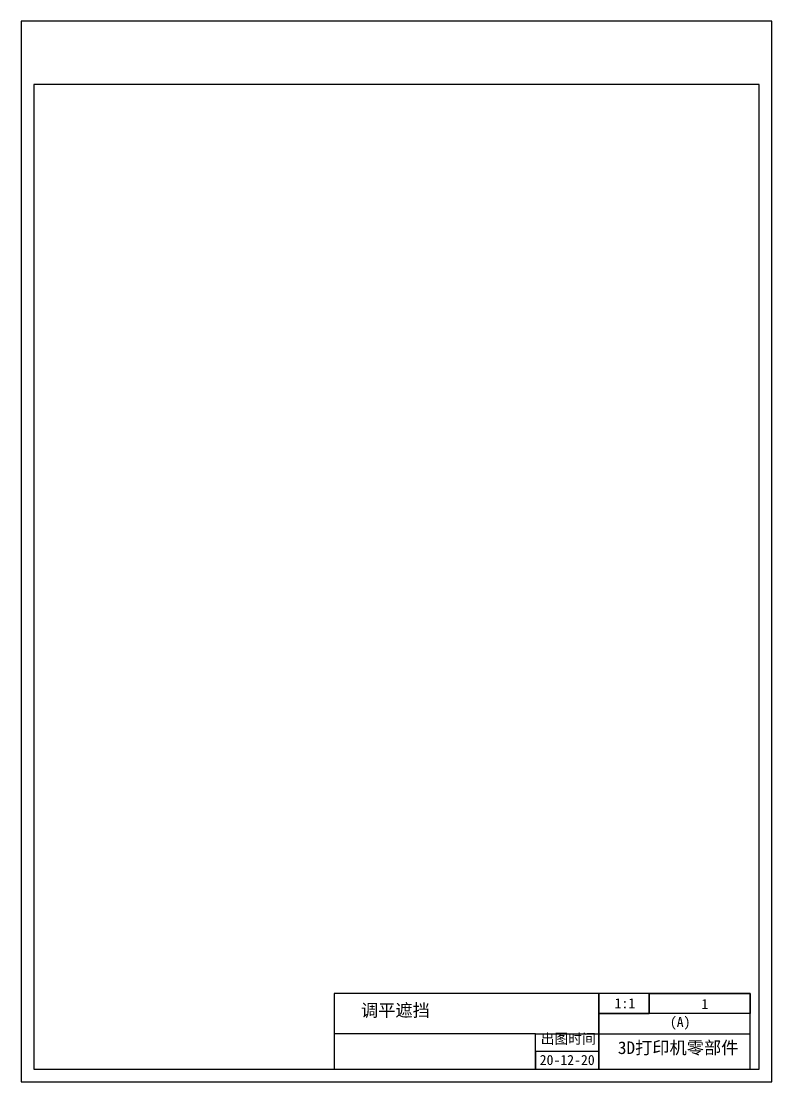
# Model space of a CAD drawing. Header units: millimetres. Extents: x -9 to 2385, y -1365 to 512.
# Drawn here: x 1548.9 to 1845.9, y -1365 to -945 of the extents above; entities that cross this region are included whole.
import ezdxf

# ---------------------------------------------------------------- set-up
doc = ezdxf.new("R2010")
doc.units = ezdxf.units.MM
doc.styles.get("Standard").update_dxf_attribs({"font": 'arial.ttf'})

msp = doc.modelspace()

# ---------------------------------------------------------------- linework, layer by layer
for p, q in [((1672.6951, -1330.0271, 420), (1672.6951, -1360.0271, 420)), ((1697.4268, -1330.0271, 420), (1672.6951, -1330.0271, 420)), ((1797.4268, -1330.0271, 420), (1697.4268, -1330.0271, 420)), ((1777.4268, -1360.0271, 420), (1777.4268, -1330.0271, 420)), ((1777.4268, -1330.0271, 420), (1777.4268, -1338.0271, 420)), ((1797.4268, -1338.0271, 420), (1797.4268, -1330.0271, 420)), ((1797.4268, -1338.0271, 420), (1797.4268, -1330.0271, 420)), ((1797.4268, -1330.0271, 420), (1837.4268, -1330.0271, 420)), ((1837.4268, -1330.0271, 420), (1797.4268, -1330.0271, 420)), ((1797.4268, -1330.0271, 420), (1797.4268, -1338.0271, 420)), ((1837.4268, -1360.0271, 420), (1837.4268, -1330.0271, 420)), ((1837.4268, -1330.0271, 420), (1837.4268, -1338.0271, 420)), ((1777.4268, -1338.0271, 420), (1797.4268, -1338.0271, 420)), ((1797.4268, -1338.0271, 420), (1777.4268, -1338.0271, 420)), ((1777.4268, -1338.0271, 420), (1777.4268, -1360.0271, 420)), ((1837.4268, -1338.0271, 420), (1797.4268, -1338.0271, 420)), ((1752.4268, -1346.0271, 420), (1672.6951, -1346.0271, 420)), ((1752.4268, -1360.0271, 420), (1752.4268, -1346.0271, 420)), ((1752.4268, -1346.0271, 420), (1777.4268, -1346.0271, 420)), ((1777.4268, -1360.0271, 420), (1777.4268, -1346.0271, 420)), ((1777.4268, -1346.0271, 420), (1837.4268, -1346.0271, 420)), ((1777.4268, -1353.0271, 420), (1752.4268, -1353.0271, 420)), ((1752.4268, -1353.0271, 420), (1752.4268, -1360.0271, 420)), ((1697.4268, -1360.0271, 420), (1712.4268, -1360.0271, 420)), ((1712.4268, -1360.0271, 420), (1752.4268, -1360.0271, 420)), ((1752.4268, -1360.0271, 420), (1777.4268, -1360.0271, 420))]:
    msp.add_line(p, q)
for points in [[(1548.9268, -945.0271), (1548.9268, -1365.0271), (1845.9268, -1365.0271), (1845.9268, -945.0271)], [(1553.9268, -970.0271), (1553.9268, -1360.0271), (1840.9268, -1360.0271), (1840.9268, -970.0271)]]:
    msp.add_lwpolyline(points, close=True)

# ---------------------------------------------------------------- texts
at = {"attachment_point": 1}
for s, insert, char_height in [('{\\fSimSun|b0|i0|c134|p2;调平遮挡}', (1683.3542, -1334.2171, 620.1756), 5), ('{\\fSimSun|b0|i0|c134|p2;1}', (1818.1009, -1332.2311, 420), 4), ('{\\fSimSun|b0|i0|c134|p2;(A)}', (1805.6019, -1339.3623, 420), 4), ('{\\fSimSun|b0|i0|c134|p2;出图时间}', (1754.4644, -1345.9715, 1260), 4), ('{\\fSimSun|b0|i0|c0|p2;3D\\fSimSun|b0|i0|c134|p2;打印机零部件}', (1785.0354, -1349.0301), 5), ('{\\fSimSun|b0|i0|c134|p2;20-12-20}', (1754.0916, -1354.3918), 4)]:
    msp.add_mtext(s, dxfattribs=dict(at, insert=insert, char_height=char_height))
at = {"insert": (1783.7197, -1331.9304, 420), "char_height": 4, "width": 9.189944, "attachment_point": 1}
msp.add_mtext('{\\fSimSun|b0|i0|c134|p2;1:1}', dxfattribs=at)

doc.saveas('drawing.dxf')
